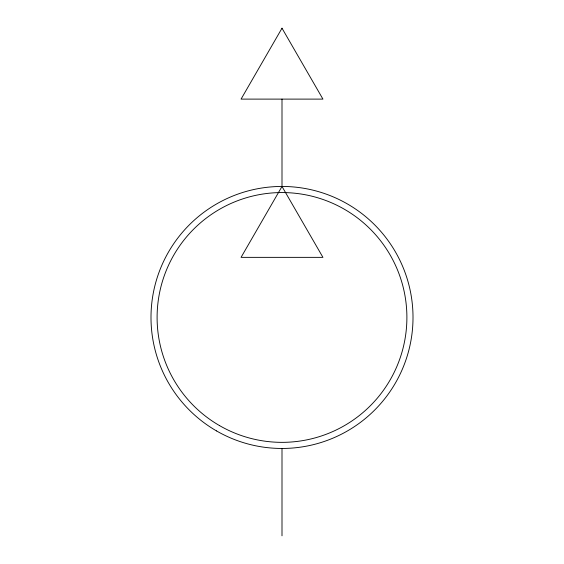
<?xml version="1.0" encoding="UTF-8"?>
<svg xmlns="http://www.w3.org/2000/svg" width="564" height="564" viewBox="0 0 564 564"><rect width="100%" height="100%" fill="white"/><g stroke="black" fill="none" stroke-linecap="round" stroke-linejoin="round"><path stroke-width="0.85" d="M282 186.444L241.061 257.36L322.939 257.36L282 186.444L282 99.109M282 448.465L282 535.8M282 28.2L241.061 99.109L322.939 99.109L282 28.2M216.498 430.91A131.01 131.01 0 0 0 413.01 317.454A131.01 131.01 0 0 0 216.498 203.999A131.01 131.01 0 0 0 216.498 430.91M219.551 425.616A124.891 124.891 0 0 0 406.891 317.454A124.891 124.891 0 0 0 219.551 209.293A124.891 124.891 0 0 0 219.551 425.616"/></g></svg>
